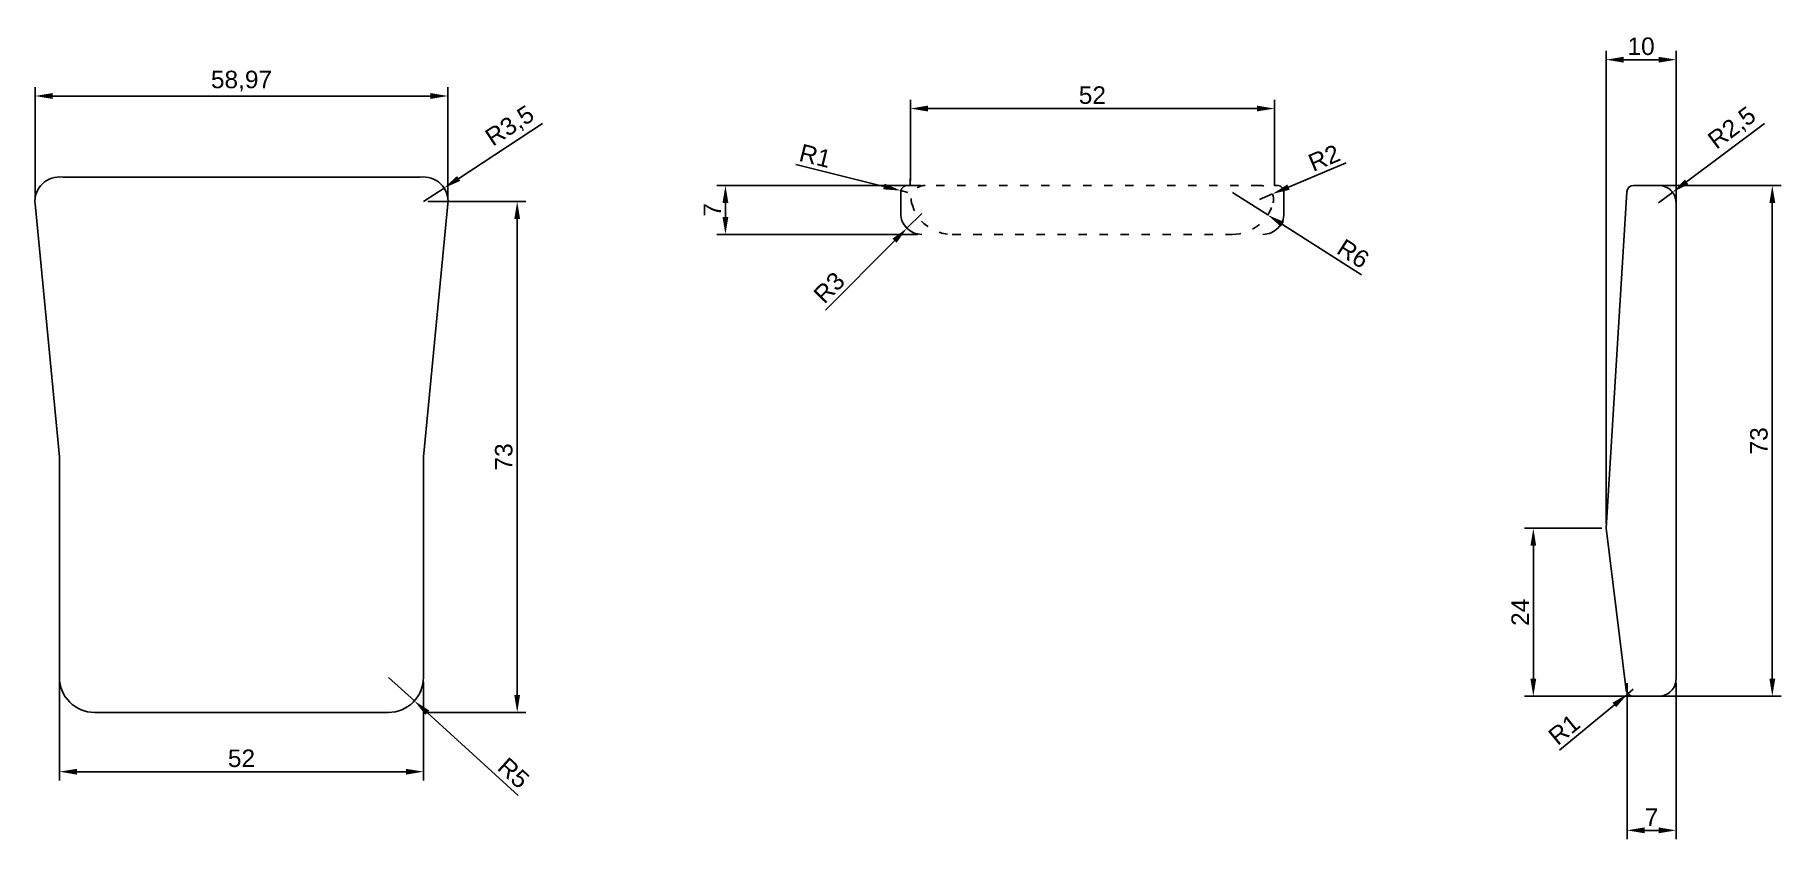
# Model space of a CAD drawing. Header units: millimetres. Extents: x 202 to 451, y 225 to 340.
import ezdxf

# ---------------------------------------------------------------- set-up
doc = ezdxf.new("R2010")
doc.units = ezdxf.units.MM
doc.linetypes.add('ACAD_ISO03W100', pattern=[30, 12, -18])
for name, color, linetype in [('cotări', 5, 'Continuous'), ('spătar față', 1, 'Continuous'), ('spătar lateral', 6, 'Continuous'), ('spătar sus', 4, 'ACAD_ISO03W100'), ('spătar sus2', 4, 'Continuous')]:
    doc.layers.add(name, color=color, linetype=linetype)
doc.styles.get("Standard").update_dxf_attribs({"font": 'arial.ttf'})
doc.dimstyles.new('ISO-25', dxfattribs={"dimtxt": 2.5, "dimasz": 2.5, "dimexe": 1.25, "dimexo": 0.625, "dimtad": 1, "dimtxsty": 'Standard', "dimcen": 2.5, "dimadec": 0, "dimazin": 0, "dimtfac": 1, "dimtmove": 0, "dimatfit": 3, "dimfxl": 1, "dimarcsym": 0})

# ---------------------------------------------------------------- blocks, each defined once
blk = doc.blocks.new('*D1')
at = {"layer": 'cotări', "color": 0, "lineweight": -2, "transparency": 16777216}
for p, q in [((205.47, 247.46), (205.47, 233.36)), ((257.47, 247.46), (257.47, 233.36)), ((207.97, 234.61), (254.97, 234.61))]:
    blk.add_line(p, q, dxfattribs=at)
at = {"layer": 'cotări', "color": 0, "transparency": 16777216}
for points in [[(207.97, 235.02), (207.97, 234.19), (205.47, 234.61)], [(254.97, 235.02), (254.97, 234.19), (257.47, 234.61)]]:
    blk.add_solid(points, dxfattribs=at)
at = {"layer": 'Defpoints', "color": 0, "transparency": 16777216}
for p in [(205.47, 248.08), (257.47, 248.08), (257.47, 234.61)]:
    blk.add_point(p, dxfattribs=at)
at = {"layer": 'cotări', "color": 0, "transparency": 16777216, "insert": (231.47, 236.51), "char_height": 2.5, "attachment_point": 5}
blk.add_mtext('52', dxfattribs=at)
blk = doc.blocks.new('*D2')
at = {"layer": 'cotări', "color": 0, "lineweight": -2, "transparency": 16777216}
for p, q in [((258.09, 316.08), (272.1, 316.08)), ((270.85, 313.58), (270.85, 245.58)), ((258.09, 243.08), (272.1, 243.08))]:
    blk.add_line(p, q, dxfattribs=at)
at = {"layer": 'cotări', "color": 0, "transparency": 16777216}
for points in [[(270.43, 313.58), (271.26, 313.58), (270.85, 316.08)], [(270.43, 245.58), (271.26, 245.58), (270.85, 243.08)]]:
    blk.add_solid(points, dxfattribs=at)
at = {"layer": 'Defpoints', "color": 0, "transparency": 16777216}
for p in [(257.47, 316.08), (257.47, 243.08), (270.85, 243.08)]:
    blk.add_point(p, dxfattribs=at)
at = {"layer": 'cotări', "color": 0, "transparency": 16777216, "insert": (268.94, 279.58), "char_height": 2.5, "attachment_point": 5, "rotation": 90}
blk.add_mtext('73', dxfattribs=at)
blk = doc.blocks.new('*D3')
at = {"layer": 'cotări', "color": 0, "lineweight": -2, "transparency": 16777216}
for p, q in [((274.48, 327.21), (262.49, 319.37)), ((257.47, 316.08), (260.4, 318))]:
    blk.add_line(p, q, dxfattribs=at)
at = {"layer": 'cotări', "color": 0, "transparency": 16777216}
blk.add_solid([(262.26, 319.72), (262.72, 319.02), (260.4, 318)], dxfattribs=at)
at = {"layer": 'Defpoints', "color": 0, "transparency": 16777216}
for p in [(260.4, 318), (257.47, 316.08)]:
    blk.add_point(p, dxfattribs=at)
at = {"layer": 'cotări', "color": 0, "transparency": 16777216, "insert": (269.88, 326.75), "char_height": 2.5, "attachment_point": 5, "rotation": 33.1876}
blk.add_mtext('R3,5', dxfattribs=at)
blk = doc.blocks.new('*D4')
at = {"layer": 'cotări', "color": 0, "lineweight": -2, "transparency": 16777216}
for p, q in [((252.47, 248.08), (256.17, 244.72)), ((271.01, 231.23), (258.02, 243.04))]:
    blk.add_line(p, q, dxfattribs=at)
at = {"layer": 'cotări', "color": 0, "transparency": 16777216}
blk.add_solid([(258.3, 243.35), (257.74, 242.73), (256.17, 244.72)], dxfattribs=at)
at = {"layer": 'Defpoints', "color": 0, "transparency": 16777216}
for p in [(252.47, 248.08), (256.17, 244.72)]:
    blk.add_point(p, dxfattribs=at)
at = {"layer": 'cotări', "color": 0, "transparency": 16777216, "insert": (270.33, 234.42), "char_height": 2.5, "attachment_point": 5, "rotation": 317.7338}
blk.add_mtext('R5', dxfattribs=at)
blk = doc.blocks.new('*D5')
at = {"layer": 'cotări', "color": 0, "lineweight": -2, "transparency": 16777216}
for p, q in [((327, 319.01), (327, 330.61)), ((329.5, 329.36), (376.5, 329.36)), ((379, 319.01), (379, 330.61))]:
    blk.add_line(p, q, dxfattribs=at)
at = {"layer": 'cotări', "color": 0, "transparency": 16777216}
for points in [[(329.5, 329.77), (329.5, 328.94), (327, 329.36)], [(376.5, 329.77), (376.5, 328.94), (379, 329.36)]]:
    blk.add_solid(points, dxfattribs=at)
at = {"layer": 'Defpoints', "color": 0, "transparency": 16777216}
for p in [(379, 329.36), (327, 318.38), (379, 318.38)]:
    blk.add_point(p, dxfattribs=at)
at = {"layer": 'cotări', "color": 0, "transparency": 16777216, "insert": (353, 331.26), "char_height": 2.5, "attachment_point": 5}
blk.add_mtext('52', dxfattribs=at)
blk = doc.blocks.new('*D6')
at = {"layer": 'cotări', "color": 0, "lineweight": -2, "transparency": 16777216}
for p, q in [((373, 317.38), (378.05, 314.15)), ((391.45, 305.59), (380.16, 312.81))]:
    blk.add_line(p, q, dxfattribs=at)
at = {"layer": 'cotări', "color": 0, "transparency": 16777216}
blk.add_solid([(380.38, 313.16), (379.93, 312.46), (378.05, 314.15)], dxfattribs=at)
at = {"layer": 'Defpoints', "color": 0, "transparency": 16777216}
for p in [(373, 317.38), (378.05, 314.15)]:
    blk.add_point(p, dxfattribs=at)
at = {"layer": 'cotări', "color": 0, "transparency": 16777216, "insert": (390.25, 308.62), "char_height": 2.5, "attachment_point": 5, "rotation": 327.4281}
blk.add_mtext('R6', dxfattribs=at)
blk = doc.blocks.new('*D7')
at = {"layer": 'cotări', "color": 0, "lineweight": -2, "transparency": 16777216}
for p, q in [((389.25, 321.6), (381.02, 318.13)), ((376.87, 316.38), (378.71, 317.16))]:
    blk.add_line(p, q, dxfattribs=at)
at = {"layer": 'cotări', "color": 0, "transparency": 16777216}
blk.add_solid([(380.85, 318.51), (381.18, 317.75), (378.71, 317.16)], dxfattribs=at)
at = {"layer": 'Defpoints', "color": 0, "transparency": 16777216}
for p in [(378.71, 317.16), (376.87, 316.38)]:
    blk.add_point(p, dxfattribs=at)
at = {"layer": 'cotări', "color": 0, "transparency": 16777216, "insert": (386.1, 322.31), "char_height": 2.5, "attachment_point": 5, "rotation": 22.8286}
blk.add_mtext('R2', dxfattribs=at)
blk = doc.blocks.new('*D8')
at = {"layer": 'cotări', "color": 0, "lineweight": -2, "transparency": 16777216}
for p, q in [((328.62, 314.38), (326.51, 312.25)), ((314.9, 300.55), (324.75, 310.48))]:
    blk.add_line(p, q, dxfattribs=at)
at = {"layer": 'cotări', "color": 0, "transparency": 16777216}
blk.add_solid([(324.45, 310.77), (325.04, 310.19), (326.51, 312.25)], dxfattribs=at)
at = {"layer": 'Defpoints', "color": 0, "transparency": 16777216}
for p in [(328.62, 314.38), (326.51, 312.25)]:
    blk.add_point(p, dxfattribs=at)
at = {"layer": 'cotări', "color": 0, "transparency": 16777216, "insert": (315.41, 303.77), "char_height": 2.5, "attachment_point": 5, "rotation": 45.2333}
blk.add_mtext('R3', dxfattribs=at)
blk = doc.blocks.new('*D9')
at = {"layer": 'cotări', "color": 0, "lineweight": -2, "transparency": 16777216}
for p, q in [((310.64, 321.36), (323.23, 318.23)), ((326.62, 317.38), (325.65, 317.63))]:
    blk.add_line(p, q, dxfattribs=at)
at = {"layer": 'cotări', "color": 0, "transparency": 16777216}
blk.add_solid([(323.33, 318.63), (323.12, 317.82), (325.65, 317.63)], dxfattribs=at)
at = {"layer": 'Defpoints', "color": 0, "transparency": 16777216}
for p in [(325.65, 317.63), (326.62, 317.38)]:
    blk.add_point(p, dxfattribs=at)
at = {"layer": 'cotări', "color": 0, "transparency": 16777216, "insert": (313.42, 322.6), "char_height": 2.5, "attachment_point": 5, "rotation": 346.0417}
blk.add_mtext('R1', dxfattribs=at)
blk = doc.blocks.new('*D10')
at = {"layer": 'cotări', "color": 0, "lineweight": -2, "transparency": 16777216}
for p, q in [((328.5, 318.38), (299.34, 318.38)), ((300.59, 315.88), (300.59, 313.88)), ((328, 311.38), (299.34, 311.38))]:
    blk.add_line(p, q, dxfattribs=at)
at = {"layer": 'cotări', "color": 0, "transparency": 16777216}
for points in [[(300.17, 315.88), (301.01, 315.88), (300.59, 318.38)], [(300.17, 313.88), (301.01, 313.88), (300.59, 311.38)]]:
    blk.add_solid(points, dxfattribs=at)
at = {"layer": 'Defpoints', "color": 0, "transparency": 16777216}
for p in [(329.12, 318.38), (300.59, 311.38), (328.62, 311.38)]:
    blk.add_point(p, dxfattribs=at)
at = {"layer": 'cotări', "color": 0, "transparency": 16777216, "insert": (298.72, 314.88), "char_height": 2.5, "attachment_point": 5, "rotation": 90}
blk.add_mtext('7', dxfattribs=at)
blk = doc.blocks.new('*D11')
at = {"layer": 'cotări', "color": 0, "lineweight": -2, "transparency": 16777216}
for p, q in [((432.71, 318.38), (451.36, 318.38)), ((450.11, 315.88), (450.11, 247.88)), ((432.68, 245.38), (451.36, 245.38))]:
    blk.add_line(p, q, dxfattribs=at)
at = {"layer": 'cotări', "color": 0, "transparency": 16777216}
for points in [[(449.7, 315.88), (450.53, 315.88), (450.11, 318.38)], [(449.7, 247.88), (450.53, 247.88), (450.11, 245.38)]]:
    blk.add_solid(points, dxfattribs=at)
at = {"layer": 'Defpoints', "color": 0, "transparency": 16777216}
for p in [(432.09, 318.38), (432.06, 245.38), (450.11, 245.38)]:
    blk.add_point(p, dxfattribs=at)
at = {"layer": 'cotări', "color": 0, "transparency": 16777216, "insert": (448.21, 281.88), "char_height": 2.5, "attachment_point": 5, "rotation": 90}
blk.add_mtext('73', dxfattribs=at)
blk = doc.blocks.new('*D12')
at = {"layer": 'cotări', "color": 0, "lineweight": -2, "transparency": 16777216}
for p, q in [((449.01, 327.23), (437.87, 318.88)), ((433.87, 315.88), (435.87, 317.38))]:
    blk.add_line(p, q, dxfattribs=at)
at = {"layer": 'cotări', "color": 0, "transparency": 16777216}
blk.add_solid([(437.62, 319.22), (438.12, 318.55), (435.87, 317.38)], dxfattribs=at)
at = {"layer": 'Defpoints', "color": 0, "transparency": 16777216}
for p in [(435.87, 317.38), (433.87, 315.88)]:
    blk.add_point(p, dxfattribs=at)
at = {"layer": 'cotări', "color": 0, "transparency": 16777216, "insert": (444.45, 326.47), "char_height": 2.5, "attachment_point": 5, "rotation": 36.8459}
blk.add_mtext('R2,5', dxfattribs=at)
blk = doc.blocks.new('*D13')
at = {"layer": 'cotări', "color": 0, "lineweight": -2, "transparency": 16777216}
for p, q in [((430.25, 246.38), (429.48, 245.75)), ((419.72, 237.67), (427.55, 244.15))]:
    blk.add_line(p, q, dxfattribs=at)
at = {"layer": 'cotări', "color": 0, "transparency": 16777216}
blk.add_solid([(427.29, 244.47), (427.82, 243.83), (429.48, 245.75)], dxfattribs=at)
at = {"layer": 'Defpoints', "color": 0, "transparency": 16777216}
for p in [(429.48, 245.75), (430.25, 246.38)]:
    blk.add_point(p, dxfattribs=at)
at = {"layer": 'cotări', "color": 0, "transparency": 16777216, "insert": (420.37, 240.64), "char_height": 2.5, "attachment_point": 5, "rotation": 39.62}
blk.add_mtext('R1', dxfattribs=at)
blk = doc.blocks.new('*D15')
at = {"layer": 'cotări', "color": 0, "lineweight": -2, "transparency": 16777216}
for p, q in [((429.37, 247.26), (429.37, 224.98)), ((436.37, 247.26), (436.37, 224.98)), ((433.87, 226.23), (431.87, 226.23))]:
    blk.add_line(p, q, dxfattribs=at)
at = {"layer": 'cotări', "color": 0, "transparency": 16777216}
for points in [[(431.87, 226.65), (431.87, 225.81), (429.37, 226.23)], [(433.87, 226.65), (433.87, 225.81), (436.37, 226.23)]]:
    blk.add_solid(points, dxfattribs=at)
at = {"layer": 'Defpoints', "color": 0, "transparency": 16777216}
for p in [(429.37, 247.88), (436.37, 247.88), (429.37, 226.23)]:
    blk.add_point(p, dxfattribs=at)
at = {"layer": 'cotări', "color": 0, "transparency": 16777216, "insert": (432.87, 228.11), "char_height": 2.5, "attachment_point": 5}
blk.add_mtext('7', dxfattribs=at)
blk = doc.blocks.new('*D17')
at = {"layer": 'cotări', "color": 0, "lineweight": -2, "transparency": 16777216}
for p, q in [((201.98, 316.37), (201.98, 332.4)), ((260.95, 316.37), (260.95, 332.4)), ((204.48, 331.15), (258.45, 331.15))]:
    blk.add_line(p, q, dxfattribs=at)
at = {"layer": 'cotări', "color": 0, "transparency": 16777216}
for points in [[(204.48, 331.57), (204.48, 330.73), (201.98, 331.15)], [(258.45, 331.57), (258.45, 330.73), (260.95, 331.15)]]:
    blk.add_solid(points, dxfattribs=at)
at = {"layer": 'Defpoints', "color": 0, "transparency": 16777216}
for p in [(260.95, 331.15), (201.98, 315.75), (260.95, 315.75)]:
    blk.add_point(p, dxfattribs=at)
at = {"layer": 'cotări', "color": 0, "transparency": 16777216, "insert": (231.47, 333.28), "char_height": 2.5, "attachment_point": 5}
blk.add_mtext('58,97', dxfattribs=at)
blk = doc.blocks.new('*D18')
at = {"layer": 'cotări', "color": 0, "lineweight": -2, "transparency": 16777216}
for p, q in [((426.37, 270.01), (426.37, 337.59)), ((436.37, 270.01), (436.37, 337.59)), ((428.87, 336.34), (433.87, 336.34))]:
    blk.add_line(p, q, dxfattribs=at)
at = {"layer": 'cotări', "color": 0, "transparency": 16777216}
for points in [[(428.87, 336.75), (428.87, 335.92), (426.37, 336.34)], [(433.87, 336.75), (433.87, 335.92), (436.37, 336.34)]]:
    blk.add_solid(points, dxfattribs=at)
at = {"layer": 'Defpoints', "color": 0, "transparency": 16777216}
for p in [(436.37, 336.34), (426.37, 269.38), (436.37, 269.38)]:
    blk.add_point(p, dxfattribs=at)
at = {"layer": 'cotări', "color": 0, "transparency": 16777216, "insert": (431.37, 338.24), "char_height": 2.5, "attachment_point": 5}
blk.add_mtext('10', dxfattribs=at)
blk = doc.blocks.new('*D19')
at = {"layer": 'cotări', "color": 0, "lineweight": -2, "transparency": 16777216}
for p, q in [((425.74, 269.38), (414.73, 269.38)), ((415.98, 266.88), (415.98, 247.88)), ((431.43, 245.38), (414.73, 245.38))]:
    blk.add_line(p, q, dxfattribs=at)
at = {"layer": 'cotări', "color": 0, "transparency": 16777216}
for points in [[(415.56, 266.88), (416.39, 266.88), (415.98, 269.38)], [(415.56, 247.88), (416.39, 247.88), (415.98, 245.38)]]:
    blk.add_solid(points, dxfattribs=at)
at = {"layer": 'Defpoints', "color": 0, "transparency": 16777216}
for p in [(426.37, 269.38), (415.98, 245.38), (432.06, 245.38)]:
    blk.add_point(p, dxfattribs=at)
at = {"layer": 'cotări', "color": 0, "transparency": 16777216, "insert": (414.1, 257.38), "char_height": 2.5, "attachment_point": 5, "rotation": 90}
blk.add_mtext('24', dxfattribs=at)

msp = doc.modelspace()

# ---------------------------------------------------------------- linework, layer by layer
at = {"layer": 'spătar față'}
msp.add_lwpolyline([(256.995, 319.552), (205.937, 319.552, 0.4836286), (201.982, 315.749), (205.466, 279.584), (205.466, 248.084, 0.4142136), (210.466, 243.084), (252.466, 243.084, 0.4142136), (257.466, 248.084), (257.466, 279.584), (260.95, 315.749, 0.4836286)], format="xyb", close=True, dxfattribs=at)
at = {"layer": 'spătar lateral'}
msp.add_lwpolyline([(433.868, 318.384), (430.309, 318.384, 0.396415), (429.311, 317.445), (426.368, 269.384), (429.259, 246.26, 0.3782425), (430.251, 245.384), (433.868, 245.384, 0.4142136), (436.368, 247.884), (436.368, 315.884, 0.4142136)], format="xyb", close=True, dxfattribs=at)
at = {"layer": 'spătar sus', "ltscale": 0.1}
msp.add_lwpolyline([(378.805, 315.884, 0.4903144), (376.868, 318.384), (329.122, 318.384, 0.4903144), (327.186, 315.884, 0.3419987), (332.995, 311.384), (372.995, 311.384, 0.3419987)], format="xyb", close=True, dxfattribs=at)
at = {"layer": 'spătar sus2'}
for points in [[(326.995, 319.384), (326.995, 318.384), (326.622, 318.384, 0.4142136), (325.622, 317.384), (325.622, 314.384, 0.4142136), (328.622, 311.384)], [(377.368, 311.384, 0.4142136), (380.368, 314.384), (380.368, 317.384, 0.4142136), (379.368, 318.384), (378.995, 318.384), (378.995, 319.384)]]:
    msp.add_lwpolyline(points, format="xyb", dxfattribs=at)

# ---------------------------------------------------------------- dimensions: what is measured, and where the dimension line sits
at = {"layer": 'cotări'}
for base, p1, p2, picture, middle in [((436.368, 336.336), (426.368, 269.384), (436.368, 269.384), '*D18', (431.368, 338.238)), ((260.95, 331.15), (201.982, 315.749), (260.95, 315.749), '*D17', (231.466, 333.278)), ((378.995, 329.355), (326.995, 318.384), (378.995, 318.384), '*D5', (352.995, 331.256)), ((257.466, 234.608), (205.466, 248.084), (257.466, 248.084), '*D1', (231.466, 236.509)), ((429.368, 226.23), (436.368, 247.884), (429.368, 247.884), '*D15', (432.868, 228.105))]:
    dim = msp.add_linear_dim(base=base, p1=p1, p2=p2, dimstyle='ISO-25', dxfattribs=at)
    dim.commit()
    dim.dimension.update_dxf_attribs({"geometry": picture, "text_midpoint": middle})
for center, mpoint, picture, middle in [((257.466, 316.084), (260.395, 318), '*D3', (271.046, 324.967)), ((433.868, 315.884), (435.869, 317.383), '*D12', (445.722, 324.767)), ((326.622, 317.384), (325.652, 317.626), '*D9', (312.969, 320.778)), ((376.868, 316.384), (378.711, 317.16), '*D7', (386.832, 320.578)), ((372.995, 317.384), (378.051, 314.154), '*D6', (389.227, 307.015)), ((328.622, 314.384), (326.509, 312.254), '*D8', (316.762, 302.427)), ((252.466, 248.084), (256.166, 244.721), '*D4', (269.05, 233.012)), ((430.251, 246.384), (429.481, 245.747), '*D13', (421.567, 239.195))]:
    dim = msp.add_radius_dim(center=center, mpoint=mpoint, dimstyle='ISO-25', dxfattribs=at)
    dim.commit()
    dim.dimension.update_dxf_attribs({"geometry": picture, "text_midpoint": middle, "dimtype": 164})
for base, p1, p2, picture, middle in [((300.592, 311.384), (329.122, 318.384), (328.622, 311.384), '*D10', (298.717, 314.884)), ((450.114, 245.384), (432.088, 318.384), (432.059, 245.384), '*D11', (448.212, 281.884)), ((270.847, 243.084), (257.466, 316.084), (257.466, 243.084), '*D2', (268.945, 279.584)), ((415.978, 245.384), (426.368, 269.384), (432.059, 245.384), '*D19', (414.097, 257.384))]:
    dim = msp.add_linear_dim(base=base, p1=p1, p2=p2, angle=90, dimstyle='ISO-25', dxfattribs=at)
    dim.commit()
    dim.dimension.update_dxf_attribs({"geometry": picture, "text_midpoint": middle})

doc.saveas('drawing.dxf')
